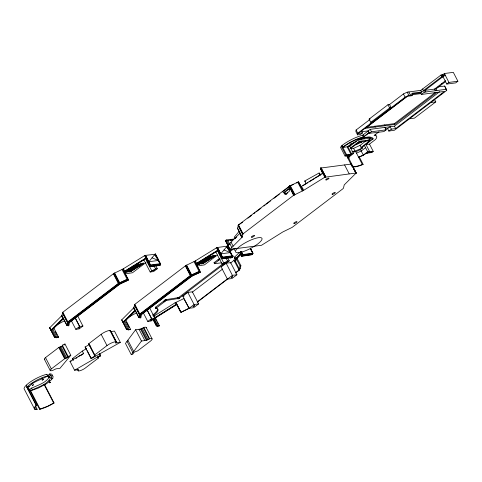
<?xml version="1.0" encoding="UTF-8"?>
<svg xmlns="http://www.w3.org/2000/svg" width="482" height="482" viewBox="0 0 482 482"><rect width="100%" height="100%" fill="white"/><g stroke="black" fill="none" stroke-linecap="round" stroke-linejoin="round"><path stroke-width="0.72" d="M77.56 369.567L78.247 370.893A4.874 1.229 -27.3 0 0 84.977 368.29L98.31 358.132L97.695 357.373L100.491 356.053L100.527 355.21L99.497 353.216M369.495 119.795L356.102 130.001L355.885 131.628L357.548 134.858L360.464 134.478L362.464 132.948L361.53 131.134M357.548 134.858L357.771 133.231L356.102 130.001M56.033 337.37L54.707 337.527L49.682 327.814L61.792 315.686L62.847 312.222L113.83 273.408L122.753 269.143L144.931 255.454L155.343 254.231M61.792 315.686L66.793 325.368L67.848 321.91L118.337 283.434L127.935 279.018L119.289 283.103L68.317 321.952L67.516 322.211L62.515 312.523M160.018 264.196L160.41 263.696L150.541 264.937L149.763 265.546L160.018 264.196L160.434 265.004L159.916 265.401L150.035 266.697L146.016 258.28L124.187 271.752L128.537 280.012L119.946 284.049L69.462 322.518L68.938 325.525L68.076 325.85L67.655 325.043L68.317 321.952L68.733 322.759L68.076 325.85M128.61 329.411L126.67 329.646L121.651 319.94L133.761 307.805L134.815 304.347L185.799 265.534L194.716 261.262L216.984 247.543L227.377 246.133L227.1 246.543M133.761 307.805L138.762 317.493L139.816 314.035L190.306 275.559L199.903 271.143L191.258 275.228L140.286 314.071L139.479 314.336L134.484 304.648M231.987 256.322L232.378 255.822L222.509 257.063L221.732 257.671L231.987 256.322L232.402 257.129L231.884 257.521L222.003 258.822L217.978 250.405L196.15 263.877L200.506 272.137L191.914 276.174L141.431 314.644L140.907 317.65L140.039 317.975L139.623 317.168L140.286 314.071L140.702 314.879L140.039 317.975M242.042 237.265L243.097 233.806L293.592 195.324L303.666 190.336L324.85 177.219L356.192 173.008L344.238 184.883L343.461 188.161L342.931 188.751L292.146 227.383L282.85 231.932L261.509 245.284L229.944 249.405L242.042 237.265L237.463 228.384L238.518 224.925L289.501 186.112L298.418 181.841L301.105 186.877M354.113 169.013L356.12 173.225M235.457 272.758L239.048 270.028L234.047 260.34L234.764 256.96L239.434 252.405M238.59 269.968L240.223 268.631L240.892 265.696L237.144 258.436L240.765 254.526M62.13 346.166L62.341 345.19L64.968 344.003L70.8 355.306L59.943 368.338L56.014 368.838L52.628 370.447A4.874 1.229 -27.3 0 1 51.339 368.905L45.507 357.602L58.834 347.444L62.13 346.166L67.962 357.469L64.672 358.747L51.339 368.905M67.962 357.469L68.173 356.487L62.341 345.19M234.632 257.581L235.463 259.195L237.186 258.225M235.608 272.969L239.777 269.787L235.614 261.72L236.331 258.804L237.144 258.436M235.493 259.177L236.331 258.804L240.078 266.07L239.361 268.98L240.187 268.679M222.582 264.058L178.563 297.593L165.657 299.702L155.722 307.118C154.867 307.474 155.632 308.854 156.427 308.54A17.135 4.32 -27.3 0 1 153.047 315.921M72.414 359.596L72.728 358.385L82.338 351.065L86.236 348.805M78.247 370.893L78.56 369.688L74.583 370.224L69.998 361.349L83.585 353.487L82.338 351.065M180.521 311.529L180.443 311.83L176.695 304.57L176.773 303.985L155.162 317.511L154.969 317.927L156.674 321.229M219.84 258.256L214.394 262.407L214.321 262.919M232.384 255.93L227.341 246.115M145.871 258.629L146.179 257.876L124.001 271.565L124.368 271.944L145.871 258.629L150.035 266.697M217.84 250.748L218.147 250.001L195.969 263.684L196.337 264.064L217.84 250.748L222.003 258.822M351.264 164.043L320.934 168.019L320.434 168.561L322.934 173.406L321.687 174.171M320.849 169.369L322.789 173.749M322.934 173.406L323.097 173.002L300.919 186.685M27.667 388.733C31.782 381.322 41.253 380.093 47.79 375.918L46.953 374.303L45.766 374.556A15.725 3.964 -27.3 0 0 28.673 383.142L26.305 385.148A15.725 3.964 -27.3 0 0 24.413 389.384L34.62 409.158M49.519 376.659C45.404 384.07 35.927 385.299 29.396 389.474L39.602 409.254L40.795 409.001A15.725 3.964 -27.3 0 0 51.411 404.549L54.068 402.982L44.693 384.823L44.302 384.871L53.677 403.036L54.068 402.982M353.505 153.559L349.101 156.909L348.89 158.488L348.094 158.59L348.588 156.789L349.956 155.21L351.571 153.806L353.505 153.559L349.751 146.293L342.889 147.576L346.642 154.843L350.95 154.282L351.571 153.806L347.817 146.546L351.517 143.859L356.831 140.895M370.26 137.84L369.14 137.4A14.315 3.609 -27.3 0 0 361.627 138.985L360.891 139.587M157.457 325.754L156.276 325.862L156.722 325.458L157.138 326.266L159.132 326.001L159.331 325.585L154.33 315.897L153.312 316.029M109.872 331.098L109.962 330.429A6.561 1.657 -27.3 0 0 107.95 330.815L107.118 331.092A6.561 1.657 -27.3 0 0 101.154 334.303L88.658 343.829L94.538 355.174M110.191 330.441L116.023 341.744L115.391 343.045L120.319 342.395L114.487 331.092L111.089 331.544L116.927 342.841M55.701 336.936L54.707 337.527M126.67 329.646L127.67 329.061M229.956 249.417L225.353 240.518L226.371 239.952L233.788 239.066M220.25 259.063L214.46 263.66L221.78 262.798M224.775 263.509L178.979 298.4L166.073 300.509L155.758 308.462M146.275 327.85A6.561 1.657 -27.3 0 0 146.088 327.368L145.793 327.242A6.561 1.657 -27.3 0 0 144.166 327.332L140.569 329.067L135.641 329.718L125.471 343.401L131.303 354.704L132.791 354.168L134.327 352.095L137.701 350.848L150.197 341.316A6.561 1.657 -27.3 0 0 151.92 338.671L151.625 338.539A6.561 1.657 -27.3 0 0 149.998 338.635L146.401 340.37L141.473 341.015L131.303 354.704M64.01 345.154L64.968 344.003M239.205 231.258L234.228 237.234L234.909 238.554M63.738 318.475L52.9 329.242L51.002 330.11L63.046 318.108M135.707 310.601L124.868 321.361L122.97 322.229L135.008 310.227M229.908 243.759L227.92 245.23L239.964 233.228M35.493 406.079L37.168 409.32L35.873 409.646A15.725 3.964 -27.3 0 1 34.951 406.712L36.15 405.344L26.775 387.179L29.504 384.757A15.725 3.964 -27.3 0 1 46.597 376.171L47.79 375.918M26.775 387.179L27.546 386.697M138.973 264.058L138.183 264.16L125.916 272.197L138.87 264.142L138.557 263.25M42.5 378.105L41.338 378.539L42.109 378.376M27.167 387.13L36.542 405.29L34.849 407.911L35.15 408.869L37.168 409.32M196.391 264.437L209.513 256.219L196.433 264.564M369.296 138.479L370.917 137.732L369.839 138.551M63.389 318.295L51.954 329.676L56.117 337.743L58.069 337.514L58.551 337.117L53.888 328.079M135.358 310.42L123.916 321.795L128.085 329.869L130.038 329.634L130.52 329.242L125.519 319.554M235.108 238.59L236.668 237.042M240.62 254.159L236.391 258.551L235.529 258.9L234.692 257.286M156.331 325.754L153.029 319.265M240.265 254.02L235.596 258.575L234.879 261.955L235.614 261.72M445.597 80.657L441.675 83.651M143.528 263.57L143.714 263.299L142.847 263.588L130.574 271.619L143.528 263.57L143.112 262.762M32.463 383.467C33.131 382.491 30.318 384.335 32.011 383.738M214.026 255.888L214.207 255.617L213.339 255.906L201.072 263.937L214.026 255.888L213.61 255.08M350.209 144.763C349.661 146.106 353.186 143.172 350.39 144.636M348.305 146.48L350.034 145.166M368.676 141.937L365.832 144.196L369.58 151.462L368.959 151.938L373.249 151.378L369.501 144.112L365.922 144.576M145.522 258.683L143.925 259.9L150.179 272.005L153.583 271.559L157.307 268.721L155.662 265.534M146.028 262.485L132.49 272.752L125.145 273.927M150.179 272.005L155.608 268.944L157.307 268.721M71.517 321.036L75.794 329.32L79.518 326.483L82.922 326.031L77.662 315.837M82.922 326.031L79.199 328.875L75.794 329.32M372.327 122.133L370.766 122.338L369.098 119.108L387.98 104.727L389.54 104.522L403.428 93.93L407.212 92.164L420.798 90.363L440.988 75.047L442.657 74.831L444.368 73.529L453.315 72.354L457.9 81.229L455.737 82.88L446.79 84.055L443.036 76.795L441.349 77.018L420.485 92.851L412.164 93.948M370.766 122.338L389.643 107.956L392.276 107.606M357.771 133.231L405.097 97.159L408.875 95.394L412.688 94.888L411.857 93.273L421.63 91.978L420.798 90.363M342.256 145.817L340.467 147.173L345.052 156.054L349.763 155.433M407.645 96.093L365.32 128.351L394.818 124.44L437.096 92.219M242.597 222.214L238.18 225.227L242.765 234.107M247.923 218.153L251.477 215.448M253.845 213.64L255.026 212.737M256.213 211.833L260.949 208.224M263.907 205.971L265.094 205.067M266.275 204.163L270.42 201.006M273.975 198.301L279.301 194.24M282.265 191.981L288.778 187.022M27.04 386.956L27.354 386.721M283.717 192.432L288.995 188.408L289.724 189.824L289.369 191.221L285.639 194.059L284.446 193.848L283.717 192.432L284.856 192.282L289.543 188.709M412.688 94.888L411.556 95.749L407.055 96.346L358.301 133.496L362.464 132.948M46.555 374.61L46.953 374.303M342.889 147.576L343.515 147.106L342.678 147.215L341.846 145.6A17.563 4.428 -27.3 0 1 362.494 135.309L368.067 131.068M361.289 131.779L368.218 130.869L370.224 129.339L394.445 126.151L439.632 91.719M44.826 384.618L45.133 384.383L38.397 388.046L30.631 390.788C37.168 386.974 46.308 385.467 50.351 378.274L50.098 377.466L48.61 377.087L47.772 375.472L49.791 373.93L50.682 373.912A15.725 3.964 -27.3 0 1 52.249 375.4M286.206 193.987L287.808 192.77M349.751 146.293L358.421 139.684L372.604 137.816L373.146 138.864L362.127 147.269L361.072 147.408L369.664 140.858L369.375 141.003A1.41 0.355 -27.3 0 1 368.206 141.136A1.41 0.355 -27.3 0 1 369.555 140.129L368.519 140.202M443.072 75.638L444.784 74.336M342.678 147.215A17.563 4.428 -27.3 0 1 363.326 136.924L369.447 132.261M48.61 377.087L50.628 375.544L51.514 375.52A15.725 3.964 -27.3 0 1 45.495 384.347L44.693 384.823M369.314 132.719L363.386 137.243L361.428 137.906A16.852 4.248 -27.3 0 0 344.648 146.094L343.232 147.143M442.753 76.831L424.991 90.363L423.491 90.562L422.648 88.953M443.036 76.795L445.199 75.144M368.218 130.869L369.471 133.291L371.471 131.761L386.203 129.821L384.949 127.399M350.589 147.908L359.259 141.298L369.326 139.973L369.037 139.406L373.146 138.864M420.485 92.851L421.316 94.466L424.323 92.176L446.314 89.29L446.748 90.387L394.451 130.236L388.841 131.068L387.594 128.646L385.461 128.875M350.468 148.661L359.132 142.196L368.176 140.846L369.326 139.973M356.276 144.371L359.217 142.359L361.747 141.853M217.49 250.809L215.894 252.026L222.142 264.13L225.546 263.684M80.759 355.638L83.585 353.487M345.052 156.054L346.642 154.843M350.757 148.721L353.613 148.348L360.036 145.389L365.76 141.027M442.211 83.241L434.505 89.116L435.336 90.73M217.4 255.062L204.452 264.877L197.108 266.052M425.829 91.978L424.991 90.363L435.993 88.923L445.476 81.699M349.649 155.451L349.956 155.21M349.101 156.909L348.233 157.572L347.251 155.668M387.594 128.646L390.113 126.724L391.366 129.146L395.698 128.574L444.446 91.417L421.316 94.466M386.203 129.821L383.865 131.604L369.471 133.291M366.332 127.356L394.397 123.633L435.493 92.315M352.908 152.095C356.457 151.92 359.783 150.215 362.5 147.992L362.127 147.269M446.79 84.055L448.947 82.41L457.9 81.229M229.757 250.7L232.089 248.923M364.446 145.498L365.573 147.679L361.205 151.011L356.505 153.174L355.752 151.716M229.553 251.978L234.204 248.429M116.023 341.744L115.794 341.732A6.561 1.657 -27.3 0 0 113.782 342.118L112.951 342.395A6.561 1.657 -27.3 0 0 106.992 345.6L94.49 355.126L95.303 355.824L90.911 358.277L85.079 346.974L89.471 344.528L88.658 343.829M388.841 131.068L391.366 129.146M362.416 155.704L369.58 151.462L367.658 151.716L362.416 155.704L358.584 157.21L363.283 155.047L360.452 149.553M222.142 264.13L227.57 261.069L229.275 260.846L227.631 257.659M434.451 99.292L435.782 101.877L414.448 118.132L409.471 118.789M143.485 313.161L147.763 321.446L151.487 318.602L154.891 318.156L149.631 307.962M182.853 296.195L187.823 292.411L192.36 291.809L198.608 303.919L193.643 307.703L189.101 308.305L182.853 296.195L184.148 296.026M229.275 260.846L221.166 267.022L227.414 279.126L231.956 278.53L236.921 274.746L230.673 262.636L226.136 263.232L232.384 275.343L236.921 274.746M373.249 151.378L371.718 152.541L367.031 153.162M154.891 318.156L151.167 320.994L147.763 321.446M192.191 292.237L222.684 268.998M230.456 263.076L234.047 260.34M241.633 255.141L242.91 254.52L253.038 253.315L241.633 255.141L242.048 255.948L252.574 254.562L252.158 253.755M39.602 409.254L47.772 406.206L53.677 403.036M239.53 252.472L241.53 256.346L242.048 255.948M197.186 301.925L227.685 278.686M189.101 308.305L194.071 304.516L198.608 303.919M227.414 279.126L232.384 275.343M197.457 302.039L227.859 278.873M369.501 144.112L375.568 139.431A17.268 4.35 -27.3 0 0 374.098 135.508L379.003 131.791M367.145 153.143L367.459 152.908M441.349 77.018L443.494 76.445L442.657 74.831M75.945 358.506L77.09 357.668M78.229 356.837L79.946 355.589M157.138 326.266L159.331 325.585M351.402 144.214L355.969 141.557M360.144 139.485L361.843 138.665A15.117 3.814 -27.3 0 1 370.983 137.466L371.152 138.009M368.531 142.057L367.513 142.57M49.513 381.003L49.839 380.629L48.881 381.292M198.753 264.034L211.02 256.002L198.066 264.052C197.421 264.811 199.885 263.793 198.331 263.226M154.33 315.897L175.05 302.792L183.817 298.617L189.113 308.402L180.943 312.336L176.773 304.263L154.969 317.927M302.973 185.721L307.962 182.642M309.209 181.871L314.198 178.792M315.445 178.021L320.44 174.942M125.133 272.222L137.545 264.094L124.591 272.149C123.964 272.884 126.182 271.969 124.711 271.414M128.266 271.764L140.696 263.684L127.73 271.691C127.097 272.42 129.315 271.511 127.85 270.956M203.259 263.546L215.695 255.466L202.723 263.479C202.097 264.208 204.314 263.299 202.844 262.738M51.49 377.141C53.068 375.918 49.495 377.701 51.327 377.225M302.166 189.107L302.829 188.721M74.583 370.224L100.527 355.21M306.088 183.654L304.726 181.009L319.114 172.99L320.651 174.93M176.695 304.57L154.933 318.192M90.911 358.277L91.309 358.566L120.319 342.395M252.574 254.562L241.53 256.346M180.943 312.336L188.817 308.305M293.285 184.546L289.718 185.98L294.303 194.861M296.611 182.973L298.605 182.033M356.361 144.534L361.825 142.015M352.053 151.487L355.035 151.089L362.5 147.992M233.698 239.554L226.787 240.759L228.269 240.584M56.117 337.743L58.551 337.117M128.085 329.869L130.52 329.242M56.996 337.171L56.641 337.292M240.078 266.07L240.892 265.696M68.173 356.487L70.8 355.306M359.379 157.114L363.127 164.38L361.367 164.88A14.315 3.609 -27.3 0 1 352.716 166.019L348.233 157.216M129.513 271.764L142.256 263.54L129.29 271.547C128.766 272.222 130.188 271.493 129.098 270.956M199.922 264.028L212.652 255.761L199.693 263.817C199.168 264.485 200.596 263.762 199.506 263.22M359.873 139.497L360.753 139.129M363.127 164.38L361.151 165.199A15.117 3.814 -27.3 0 1 352.011 166.404L346.462 155.421M66.793 325.368L67.655 325.043M138.762 317.493L139.623 317.168M237.331 257.93L235.596 258.575L234.764 256.96M360.97 139.039L361.554 139.021M69.462 322.518L68.733 322.759L119.711 283.91L128.537 280.012M141.431 314.644L140.702 314.879L191.673 276.035L200.506 272.137M239.048 270.028L239.777 269.787M69.998 361.349L71.264 361.175M154.571 254.731L155.234 255.701L156.156 255.593M226.534 246.856L227.203 247.82L228.125 247.712M438.084 86.923L444.651 86.061L446.314 89.29M411.7 94.809L421.129 93.568M440.578 94.37L441.711 94.219M430.806 102.533L435.782 101.877M369.098 119.108L370.14 118.976M369.875 124.007L370.941 123.862M341.846 145.6L342.395 145.528M350.45 154.758L345.986 155.343L341.401 146.468M368.206 152.42L372.652 151.83M351.842 165.862L352.631 165.754M284.446 193.848L286.778 193.915L285.639 194.059M150.179 266.353L160.434 265.004M222.148 258.479L232.402 257.129M29.131 386.486L27.161 386.745L26.329 385.13M26.956 386.968L27.347 386.919M44.706 384.63L45.097 384.582M36.15 405.344L36.542 405.29M230.492 240.319L231.975 240.138M43.681 384.509L45.495 384.347M47.772 375.472L48.254 375.46M156.011 307.733L155.325 307.624M49.706 327.838L54.809 337.533M27.691 388.167L28.577 388.311L29.408 389.926L27.92 389.54M223.997 249.965L230.456 252.58L227.98 247.718L230.625 252.556L220.84 253.833L227.149 246.103L232.306 256.044M152.029 257.846L158.494 260.455L156.017 255.593L158.656 260.437L148.878 261.708L155.18 253.978L160.283 263.979M191.914 276.174L186.022 265.401M119.946 284.049L114.053 273.282M85.079 346.974L85.477 347.263M176.316 304.769L175.05 302.792M304.726 181.009L305.425 181.606M299.021 182.841L300.991 186.486M227.203 247.82L230.456 252.58M155.234 255.701L158.494 260.455M365.573 147.679L367.658 151.716M444.368 73.529L448.947 82.41M442.374 74.873L443.205 76.481M441.807 74.945L442.639 76.56M440.988 75.047L441.819 76.662M446.748 90.387L444.651 86.061M435.993 88.923L436.831 90.538M423.491 90.562L424.323 92.176M408.85 91.948L410.513 95.177M407.212 92.164L408.875 95.394M403.428 93.93L405.097 97.159M389.54 104.522L391.203 107.745M387.98 104.727L389.643 107.956M394.397 123.633L394.818 124.44M394.445 126.151L395.698 128.574M384.564 124.928L384.979 125.736M374.882 126.23L375.297 127.037M370.224 129.339L371.471 131.761M367.887 140.286L368.176 140.846M363.115 134.84L363.952 136.454M362.494 135.309L363.326 136.924M358.421 139.684L359.259 141.298M360.036 145.389L361.452 148.131M356.505 153.174L362.331 164.476M353.613 148.348L355.035 151.089M350.613 143.66L351.167 144.739M347.197 147.016L350.95 154.282M352.86 166.549L356.198 173.05M352.414 165.941L356.162 173.159M351.914 165.314L355.843 172.924M353.909 169.333L354.8 171.062M344.588 164.922L349.173 173.803M321.211 167.953L325.796 176.828M320.934 168.019L325.519 176.9M320.855 168.049L325.434 176.93M320.771 168.079L325.35 176.96M320.687 168.116L325.266 176.996M320.596 168.158L325.181 177.039M322.765 173.183L324.85 177.219M319.542 173.303L320.223 174.623M319.114 172.99L320.138 174.972M301.581 186.305L303.666 190.336M298.418 181.841L303.003 190.721M297.725 182.19L302.31 191.071M290.303 185.678L294.888 194.559M289.833 185.919L294.418 194.794M289.61 186.046L294.195 194.927M289.501 186.112L294.08 194.993M289.393 186.179L293.978 195.059M289.007 186.45L293.592 195.324M284.856 192.282L285.585 193.698M238.518 224.925L243.097 233.806M250.315 248.031L253.038 253.315M250.532 248.7L252.863 253.225M250.357 248.712L252.689 253.231M238.042 225.462L242.627 234.342M237.572 228.143L242.157 237.017M239.705 233.529L241.789 237.566M241.572 251.935L242.91 254.52M241.41 251.972L242.747 254.556M241.319 252.002L242.651 254.58M241.217 252.032L242.548 254.617M241.114 252.074L242.446 254.659M241.006 252.122L242.344 254.707M240.566 251.526L242.235 254.755M240.464 251.586L242.127 254.815M240.361 251.64L242.024 254.87M240.259 251.7L241.928 254.93M240.422 252.472L241.753 255.05M231.047 242.127L233.131 246.163M229.721 243.44L231.806 247.477M227.739 240.325L229.818 244.362M226.371 239.952L228.872 244.796M225.419 240.385L230.065 249.423M227.293 246.103L232.354 255.984M227.251 246.416L231.914 255.46M231.101 254.291L231.77 255.581M225.877 257.786L227.57 261.069M217.509 247.374L222.509 257.063M217.231 247.441L222.232 257.129M217.153 247.471L222.154 257.159M217.069 247.507L222.069 257.189M216.9 247.579L221.985 257.225M216.563 247.76L217.816 250.182M218.316 252.429L223.732 262.919M218.093 259.587L218.509 260.394M214.394 262.407L214.809 263.214M214.213 262.557L214.737 263.726M214.141 262.63L214.508 263.503M214.056 262.756L214.58 263.732M211.056 257.472L211.471 258.28M209.586 257.665L210.001 258.473M207.567 258.961L207.983 259.768M206.007 259.105L206.423 259.912M202.874 259.563L203.29 260.37M202.687 262.817L203.103 263.624M201.524 262.847L201.94 263.654M201.789 263.744L201.217 263.015L201.633 263.823M199.361 263.268L199.777 264.076M199.241 263.293L199.656 264.1M198.186 263.317L198.602 264.124M198.445 264.202L197.873 263.461L198.289 264.269M196.831 263.449L197.246 264.257M195.379 260.882L196.632 263.305M194.716 261.262L199.717 270.95M194.023 261.618L199.024 271.3M186.606 265.1L191.601 274.788M186.136 265.341L191.131 275.029M185.907 265.468L190.908 275.156M185.799 265.534L190.8 275.222M185.691 265.6L190.691 275.288M185.305 265.871L190.306 275.559M187.823 292.411L194.071 304.516M178.762 297.454L179.177 298.262M178.563 297.593L178.979 298.4M178.448 297.659L178.864 298.466M178.334 297.725L178.75 298.533M178.213 297.792L178.629 298.599M155.373 253.99L160.416 263.811M178.087 297.846L178.509 298.653M155.325 253.978L160.386 263.859M177.966 297.9L178.382 298.707M177.852 297.948L178.268 298.756M177.738 297.99L178.153 298.798M158.801 261.521L160.132 264.106M177.629 298.021L178.045 298.828M177.442 298.063L177.858 298.87M175.936 302.371L180.937 312.053M153.915 265.666L155.608 268.944M145.546 255.249L150.541 264.937M145.263 255.321L150.264 265.004M145.1 255.382L150.185 265.034M145.016 255.418L150.016 265.106M144.931 255.454L149.932 265.142M144.6 255.641L145.847 258.063M146.347 260.304L151.764 270.8M166.194 299.539L166.609 300.346M166.007 299.581L166.423 300.388M165.892 299.617L166.314 300.425M165.778 299.653L166.194 300.461M165.657 299.702L166.073 300.509M165.531 299.762L165.947 300.569M165.404 299.822L165.826 300.629M165.284 299.882L165.7 300.69M165.163 299.955L165.579 300.762M165.049 300.021L165.465 300.828M164.844 300.166L165.26 300.973M163.609 301.105L164.025 301.913M139.087 265.347L139.503 266.154M137.069 266.642L137.484 267.45M135.936 265.763L136.358 266.57M135.599 266.841L136.014 267.649M155.722 307.118L156.138 307.926M155.535 307.269L155.951 308.076M155.463 307.341L155.879 308.149M155.403 307.414L155.825 308.221M155.361 307.474L155.849 308.504M132.893 266.166L133.309 266.974M132.411 267.221L132.827 268.028M131.026 270.529L131.441 271.336M130.881 270.619L131.297 271.426M157.355 322.554L158.036 323.874M158.717 325.193L159.132 326.001M154.132 318.68L157.801 325.784M153.463 318.114L157.53 325.983M128.953 271.005L129.369 271.806M128.833 271.029L129.248 271.836M152.999 319.295L156.397 325.892M127.694 271.035L128.11 271.842M127.537 271.101L127.953 271.908M127.393 271.143L127.808 271.95M147.396 310.294L151.673 318.578M147.209 310.318L151.487 318.602M125.639 271.408L126.061 272.216M125.555 271.408L125.971 272.216M123.41 268.757L124.663 271.179M124.555 271.493L124.971 272.3M122.753 269.143L127.748 278.825M122.06 269.492L127.055 279.174M134.815 304.347L139.816 314.035M146.251 327.573L152.083 338.876M134.339 304.883L139.34 314.571M133.875 307.564L138.87 317.246M143.793 327.429L149.625 338.726M133.508 308.106L134.755 310.529M143.317 327.67L149.149 338.973M114.638 272.975L119.638 282.663M114.168 273.216L119.168 282.904M113.939 273.342L118.94 283.03M142.172 328.254L148.004 339.551M113.83 273.408L118.831 283.097M113.728 273.481L118.723 283.163M113.342 273.746L118.337 283.434M141.256 328.718L147.088 340.021M140.569 329.067L146.401 340.37M139.033 329.266L144.871 340.569M135.641 329.718L141.473 341.015M126.501 322.265L129.212 327.513M124.868 321.361L129.037 329.435M121.717 319.807L126.778 329.652M127.863 340.184L133.695 351.486M127.025 341.31L132.857 352.613M110.089 330.64L115.921 341.943M101.154 334.303L106.992 345.6M99.461 354.059L100.491 356.053M97.557 356.722L98.31 358.132M90.158 345.853L90.839 347.185M89.11 344.214L94.942 355.517M88.905 344.04L94.737 355.336M75.433 318.174L79.705 326.459M75.246 318.198L79.518 326.483M85.82 347.926L86.507 349.257M87.194 350.589L91.309 358.566M62.847 312.222L67.848 321.91M62.377 312.764L67.372 322.446M61.907 315.439L66.908 325.127M61.539 315.981L62.787 318.403M72.728 358.385L73.354 359.596M72.68 358.566L73.366 359.897M72.499 359.271L73.186 360.602M77.644 369.242L78.331 370.574M55.213 331.453L56.906 334.737M57.581 336.044L58.262 337.358M52.9 329.242L57.069 337.31M60.877 346.654L66.709 357.951M59.997 346.992L65.829 358.295M49.754 327.688L54.755 337.37M59.19 347.305L65.022 358.608M58.834 347.444L64.672 358.747M44.368 359.18L50.206 370.483M49.791 373.93L50.628 375.544M49.393 374.237L50.224 375.852M31.414 387.938L32.246 389.552M29.794 389.173L40 408.947M234.987 250.586A14.822 3.736 -27.3 0 1 235.294 248.284M375.02 134.135A17.268 4.35 -27.3 0 1 375.948 135.472M127.236 318.277A16.852 4.248 -27.3 0 1 136.514 312.957M232.24 256.34A1.88 0.476 -27.3 0 1 233.336 256.484A1.88 0.476 -27.3 0 1 231.221 257.834A1.88 0.476 -27.3 0 1 230.125 257.689M157.644 308.763A17.135 4.32 -27.3 0 1 152.631 315.114M232.914 255.677A1.88 0.476 -27.3 0 1 232.089 256.382M44.88 359.482A4.874 1.229 -27.3 0 1 45.507 357.602M56.942 325.025A16.852 4.248 -27.3 0 1 64.546 320.837M32.27 385.365L33.487 384.805L32.27 385.365M42.199 380.087L43.422 379.527L42.199 380.087M49.453 382.804L50.67 382.244L49.453 382.804M51.586 378.852L52.803 378.292L51.586 378.852M78.56 327.977C80.114 328.387 80.584 326.157 78.56 327.977M152.939 270.667C154.499 271.077 154.969 268.848 152.939 270.667M150.523 320.102C152.083 320.512 152.553 318.283 150.523 320.102M193.053 306.413L194.698 305.721L193.053 306.413M224.907 262.786C226.468 263.196 226.932 260.973 224.907 262.786M231.366 277.24C232.927 277.644 233.396 275.421 231.366 277.24M368.905 140.774L370.037 140.25L368.905 140.774M237.596 248.212L236.126 249.899A14.822 3.736 -27.3 0 0 251.646 247.856L254.906 245.934A14.822 3.736 -27.3 0 0 258.593 237.668A14.822 3.736 -27.3 0 0 237.596 248.212M294.436 223.449A1.88 0.476 -27.3 0 0 297.026 221.798A1.88 0.476 -27.3 0 0 294.568 222.473A1.88 0.476 -27.3 0 0 294.436 223.449M326.447 179.9A1.88 0.476 -27.3 0 0 329.031 178.25A1.88 0.476 -27.3 0 0 326.579 178.924A1.88 0.476 -27.3 0 0 326.447 179.9M332.755 194.276A1.88 0.476 -27.3 0 0 335.339 192.625A1.88 0.476 -27.3 0 0 332.881 193.3A1.88 0.476 -27.3 0 0 332.755 194.276M252.044 237.216A1.88 0.476 -27.3 0 0 254.629 235.565A1.88 0.476 -27.3 0 0 252.176 236.24A1.88 0.476 -27.3 0 0 252.044 237.216"/></g></svg>
